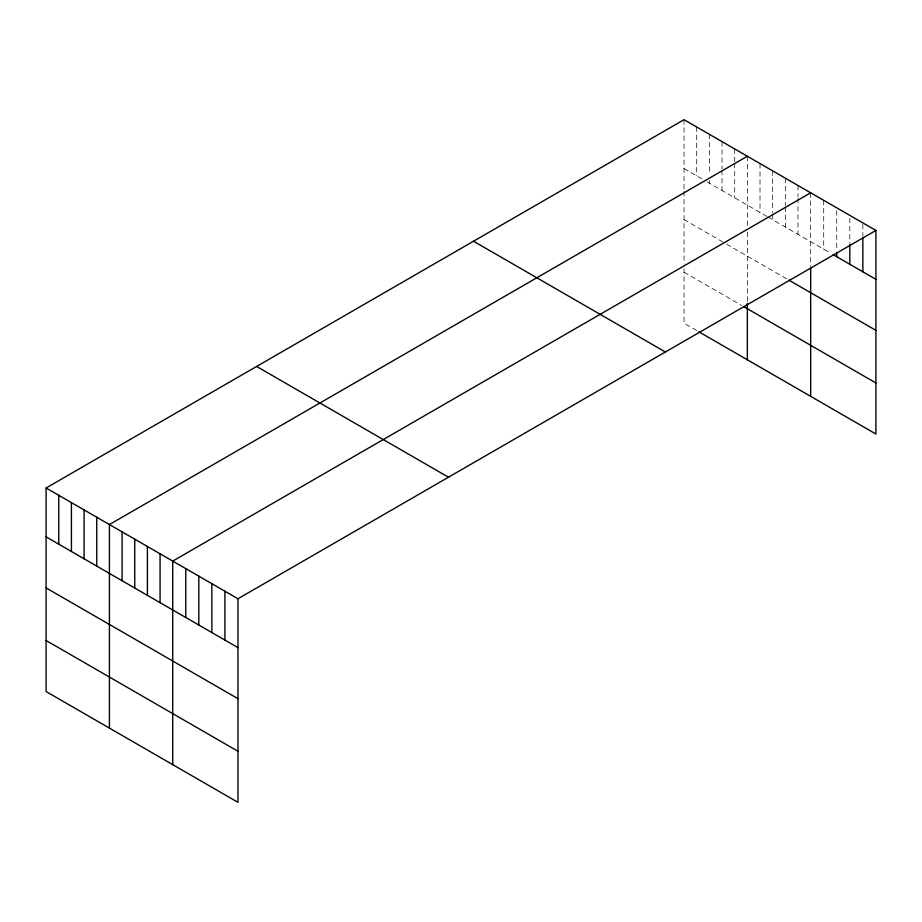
<?xml version="1.0" encoding="UTF-8"?>
<svg xmlns="http://www.w3.org/2000/svg" width="922" height="922" viewBox="0 0 922 922"><rect width="100%" height="100%" fill="white"/><g stroke="black" fill="none" stroke-linecap="round" stroke-linejoin="round"><path stroke-width="0.69" stroke-dasharray="4.61 3.46" d="M684.043 168.553L702.46 179.179M707.059 181.841L766.92 216.405M768.072 217.062L830.826 253.296M684.043 219.597L725.476 243.523M726.628 244.192L787.642 279.412M684.043 272.186L741.599 305.424M696.698 330.549L684.043 323.242L684.043 265.444M862.854 224.357L862.854 235.859M849.807 218.26L849.807 242.693M836.761 210.735L836.761 249.539M823.715 200.328L823.715 249.194M810.668 192.79L810.668 265.767M798.003 185.483L798.003 196.974M798.003 198.414L798.003 234.349M785.337 178.165L785.337 205.479M785.337 206.92L785.337 227.043M772.682 170.858L772.682 212.544M772.682 213.973L772.682 219.724M760.016 163.551L760.016 212.417M747.35 156.233L747.35 226.374M747.35 232.044L747.35 302.001M734.696 148.926L734.696 161.857M734.696 163.298L734.696 197.792M722.03 141.619L722.03 168.922M722.03 170.363L722.03 190.485M709.364 134.301L709.364 174.546M709.364 180.297L709.364 183.167M696.698 126.994L696.698 175.86M684.043 119.687L684.043 189.817M684.043 191.234L684.043 264.095"/><path stroke-width="1.38" d="M46.1 487.992L237.957 598.758L237.957 802.313L46.1 691.546L46.1 487.992L684.043 119.687L875.9 230.454L875.9 434.008L699.003 331.874M747.35 156.233L109.418 524.549L109.418 728.103M810.668 192.79L172.725 561.106L172.725 764.661M237.957 598.758L875.9 230.454M833.2 254.668L875.9 279.32M788.794 280.081L875.9 330.364M743.904 306.749L875.9 382.964M473.516 241.23L665.384 351.997M256.616 366.449L448.484 477.216M46.1 536.858L237.957 647.636M46.1 587.913L237.957 698.68M46.1 640.502L237.957 751.269M862.854 237.288L862.854 271.783M849.807 244.134L849.807 264.257M836.761 252.409L836.761 256.719M810.668 267.184L810.668 396.345M747.35 303.35L747.35 359.787M224.91 591.233L224.91 640.099M211.864 583.695L211.864 632.561M198.818 576.169L198.818 625.035M185.771 568.632L185.771 617.498M160.071 553.788L160.071 602.654M147.405 546.481L147.405 595.347M134.739 539.174L134.739 588.04M122.073 531.856L122.073 580.722M96.752 517.23L96.752 566.108M84.086 509.924L84.086 558.79M71.42 502.617L71.42 551.483M58.766 495.298L58.766 544.176"/></g></svg>
